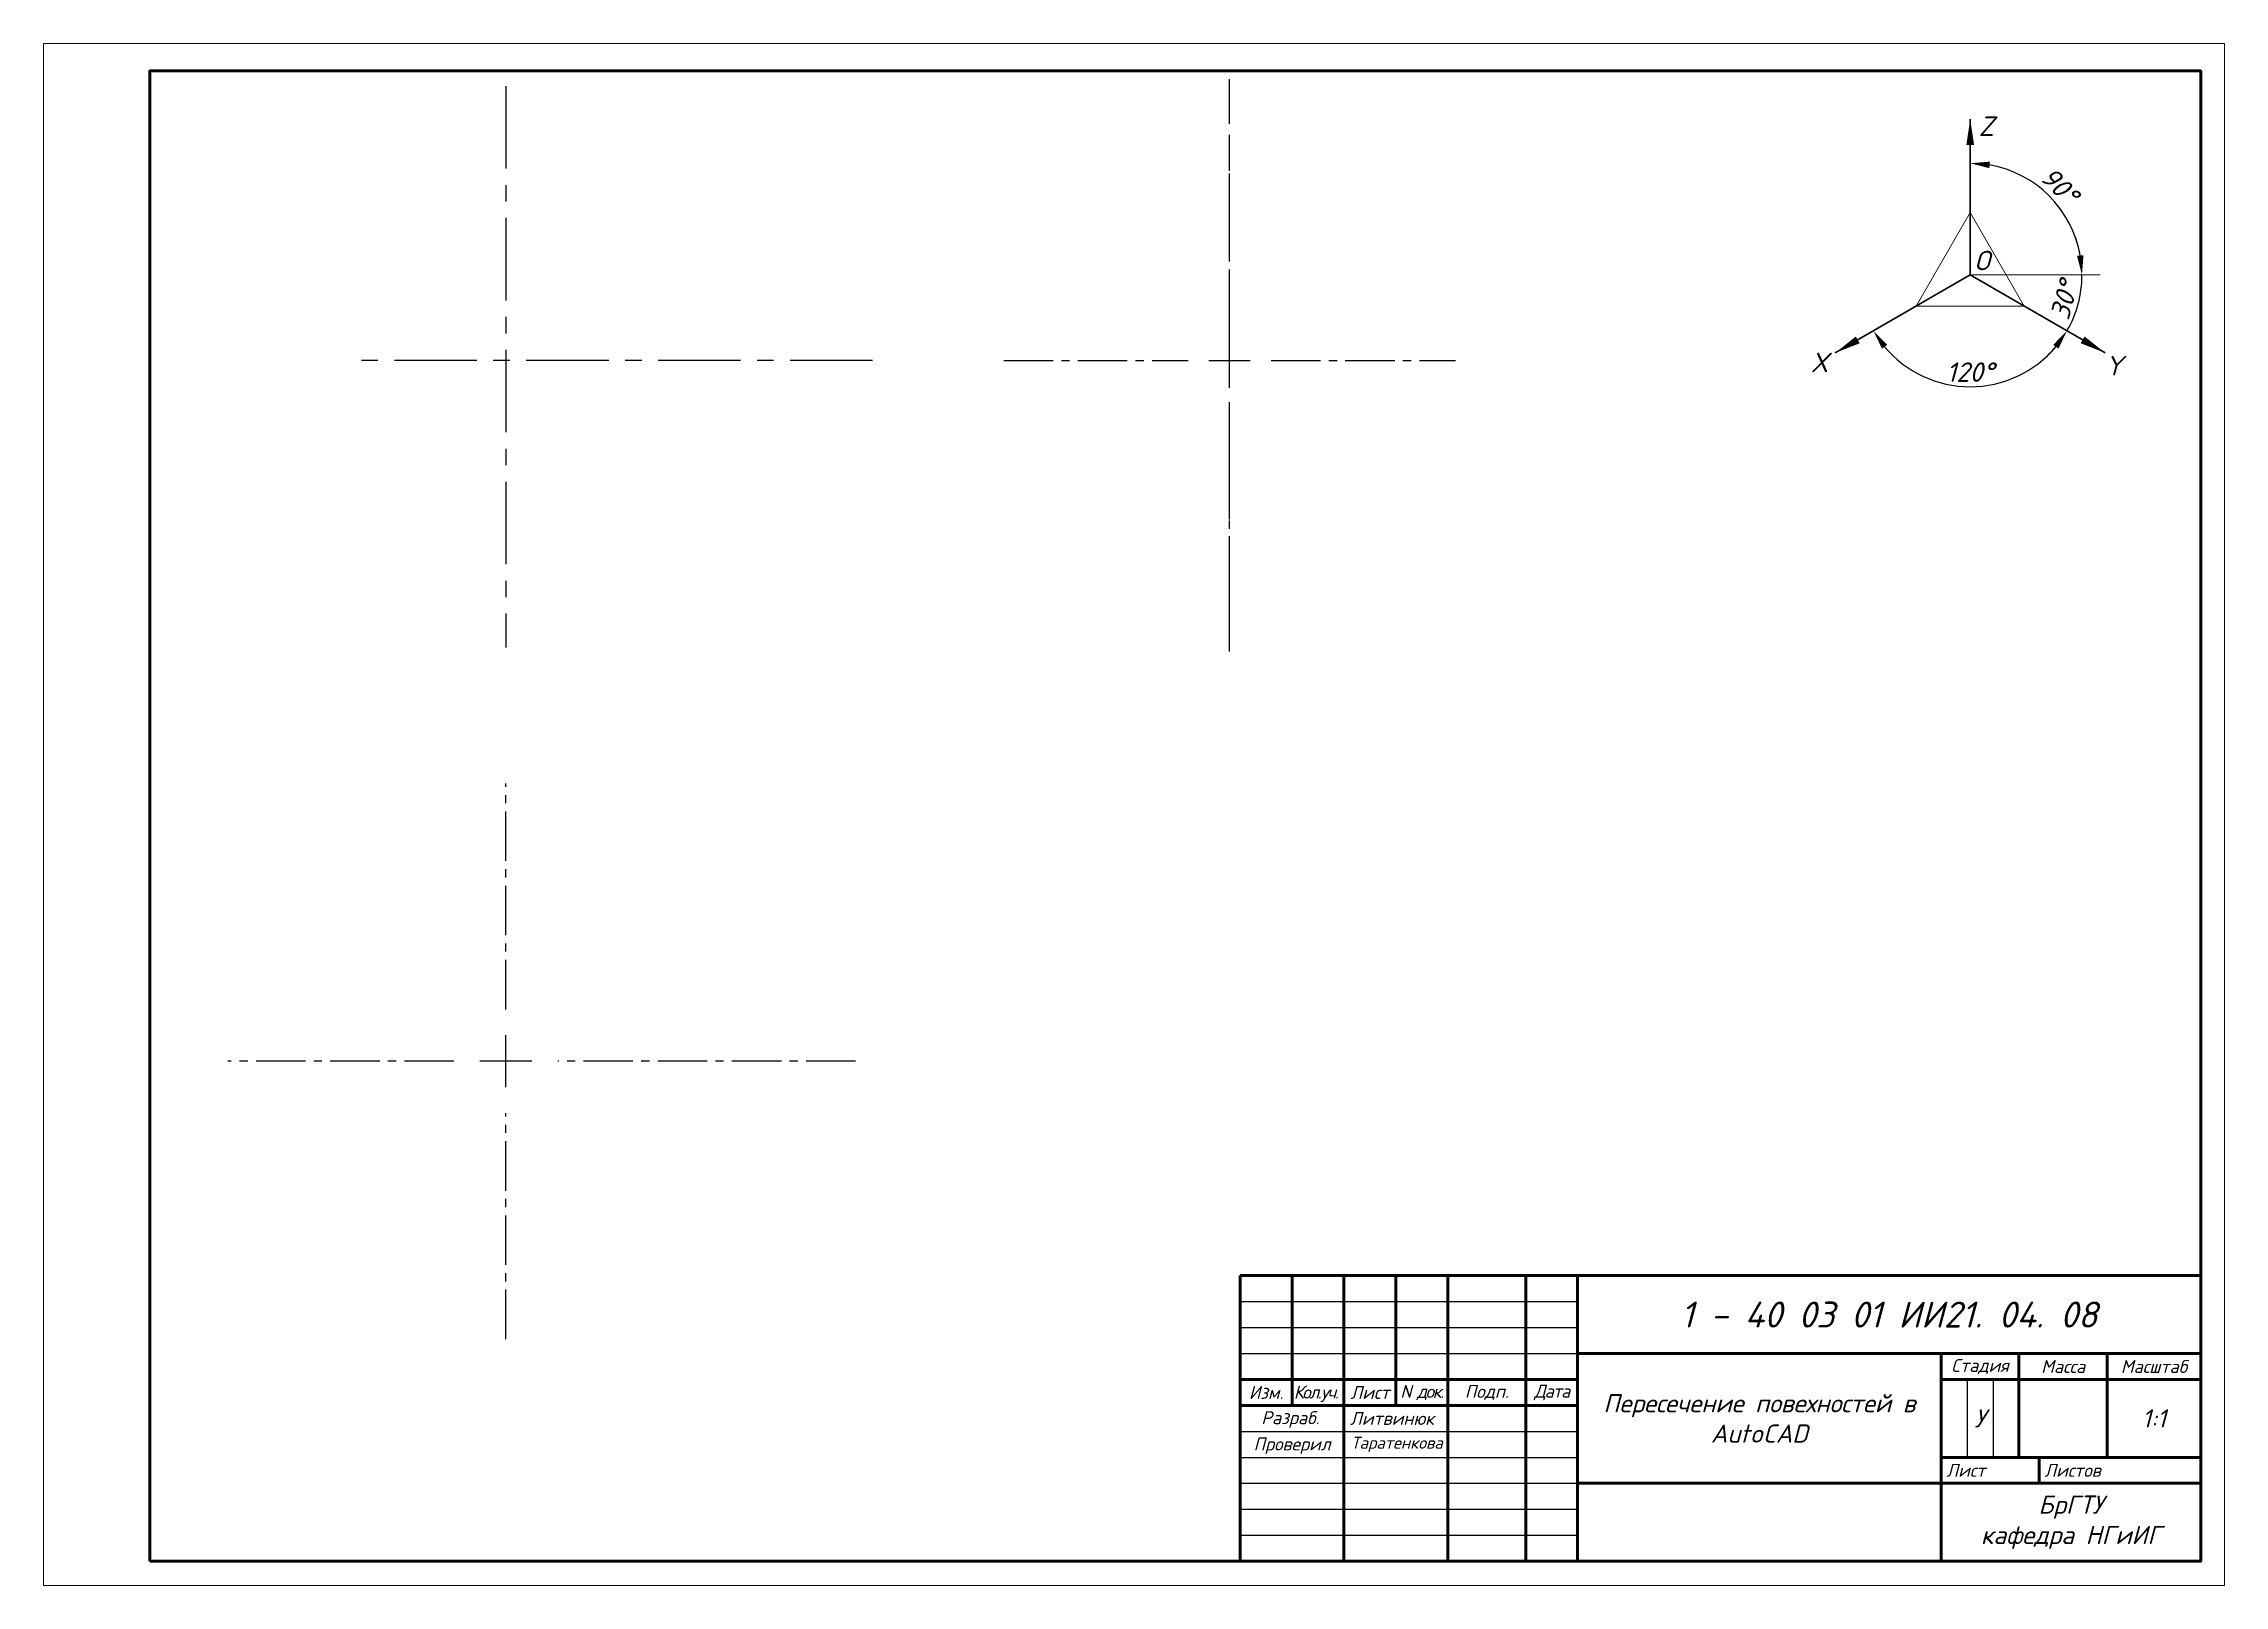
# Paper-space layout 'Лист1' of a CAD drawing. Header units: millimetres. Extents: x -2 to 418, y -2 to 295.
# The model-space entities are those that its viewports show. They can reach past a viewport. Long polylines and large blocks are cut down to what shows.
import ezdxf

# ---------------------------------------------------------------- set-up
doc = ezdxf.new("R2010")
doc.units = ezdxf.units.MM
doc.header["$LTSCALE"] = 0.5
doc.linetypes.add('CENTER2', pattern=[28.575, 19.05, -3.175, 3.175, -3.175])
doc.linetypes.add('осевая', pattern=[50.8, 31.75, -6.35, 6.35, -6.35])
doc.styles.add('GOST-2.304_Type-B', font='isocpeui.ttf')
doc.dimstyles.new('ISO-25', dxfattribs={"dimscale": 1.5, "dimtxt": 2.5, "dimasz": 2.5, "dimexe": 1.25, "dimexo": 0.625, "dimtad": 1, "dimtxsty": 'GOST-2.304_Type-B', "dimcen": 2.5, "dimadec": 0, "dimazin": 0, "dimtfac": 1, "dimtmove": 0, "dimatfit": 3, "dimfxl": 1, "dimarcsym": 0})

# ---------------------------------------------------------------- blocks, each defined once
blk = doc.blocks.new('*U15')
at = {"color": 0, "linetype": 'CENTER2', "transparency": 16777216}
for p, q in [((0, 10), (0, 53.5)), ((-67.36, 0), (-10, 0)), ((10, 0), (53.5, 0)), ((0, -53.5), (0, -10))]:
    blk.add_line(p, q, dxfattribs=at)
at = {"color": 0, "linetype": 'Continuous', "transparency": 16777216}
for p, q in [((0, -5), (0, 5)), ((-5, 0), (5, 0))]:
    blk.add_line(p, q, dxfattribs=at)
blk = doc.blocks.new('*U22')
at = {"color": 0, "linetype": 'CENTER2', "transparency": 16777216}
for p, q in [((0, 8), (0, 43.5)), ((-43.5, 0), (-8, 0)), ((8, 0), (43.5, 0)), ((0, -43.5), (0, -8))]:
    blk.add_line(p, q, dxfattribs=at)
at = {"color": 0, "linetype": 'Continuous', "transparency": 16777216}
for p, q in [((-4, 0), (4, 0)), ((0, -4), (0, 4))]:
    blk.add_line(p, q, dxfattribs=at)
blk = doc.blocks.new('*D27')
at = {"color": 0, "lineweight": -2, "transparency": 16777216}
for start, end in [(9.9966, 19.9933), (330, 360), (310.0067, 320.0034)]:
    blk.add_arc((369.48, 250.8), 21.52, start, end, dxfattribs=at)
at = {"color": 0, "transparency": 16777216}
for points in [[(391.29, 254.59), (390.05, 254.48), (391, 250.8)], [(385.45, 237.33), (386.48, 236.61), (388.11, 240.04)]]:
    blk.add_solid(points, dxfattribs=at)
at = {"layer": 'Defpoints', "color": 0, "transparency": 16777216}
for p in [(369.48, 250.8), (369.48, 250.8), (394.48, 250.8), (389.7, 243.44), (395.46, 235.8)]:
    blk.add_point(p, dxfattribs=at)
at = {"color": 0, "lineweight": 20, "transparency": 16777216, "insert": (387.55, 245.96), "char_height": 3.75, "attachment_point": 5, "rotation": 75, "style": 'GOST-2.304_Type-B'}
blk.add_mtext('30°', dxfattribs=at)
blk = doc.blocks.new('*D28')
at = {"color": 0, "lineweight": -2, "transparency": 16777216}
blk.add_arc((369.48, 250.8), 21.52, 219.9966, 320.0034, dxfattribs=at)
at = {"color": 0, "transparency": 16777216}
for points in [[(352.48, 236.61), (353.5, 237.33), (350.84, 240.04)], [(385.45, 237.33), (386.48, 236.61), (388.11, 240.04)]]:
    blk.add_solid(points, dxfattribs=at)
at = {"layer": 'Defpoints', "color": 0, "transparency": 16777216}
for p in [(369.48, 250.8), (369.48, 250.8), (343.5, 235.8), (395.46, 235.8), (362.12, 230.58)]:
    blk.add_point(p, dxfattribs=at)
at = {"color": 0, "lineweight": 20, "transparency": 16777216, "insert": (369.48, 232.09), "char_height": 3.75, "attachment_point": 5, "style": 'GOST-2.304_Type-B'}
blk.add_mtext('120°', dxfattribs=at)
blk = doc.blocks.new('*D29')
at = {"color": 0, "lineweight": -2, "transparency": 16777216}
blk.add_arc((369.48, 250.8), 21.52, 9.9966, 80.0034, dxfattribs=at)
at = {"color": 0, "transparency": 16777216}
for points in [[(373.16, 271.37), (373.27, 272.62), (369.48, 272.32)], [(391.29, 254.59), (390.05, 254.48), (391, 250.8)]]:
    blk.add_solid(points, dxfattribs=at)
at = {"layer": 'Defpoints', "color": 0, "transparency": 16777216}
for p in [(369.48, 280.8), (388.11, 261.56), (369.48, 250.8), (369.48, 250.8), (394.48, 250.8)]:
    blk.add_point(p, dxfattribs=at)
at = {"color": 0, "lineweight": 20, "transparency": 16777216, "insert": (386.68, 268.01), "char_height": 3.75, "attachment_point": 5, "rotation": 315, "style": 'GOST-2.304_Type-B'}
blk.add_mtext('90°', dxfattribs=at)

msp = doc.modelspace()

# ---------------------------------------------------------------- linework, layer by layer
at = {"lineweight": 60}
for p in [(-42208.47, 32116.08), (-42393.47, 32061.08)]:
    msp.add_line(p, (-42208.47, 32061.08), dxfattribs=at)
at = {"linetype": 'Continuous', "lineweight": 60}
for p, q in [((-42393.47, 32061.08), (-42208.47, 32061.08)), ((-42393.47, 32061.08), (-42393.47, 32006.08)), ((-42383.47, 32061.08), (-42383.47, 32036.08)), ((-42373.47, 32061.08), (-42373.47, 32006.08)), ((-42363.47, 32061.08), (-42363.47, 32036.08)), ((-42353.47, 32061.08), (-42353.47, 32006.08)), ((-42338.47, 32061.08), (-42338.47, 32006.08)), ((-42328.47, 32061.08), (-42328.47, 32006.08)), ((-42208.47, 32061.08), (-42208.47, 32006.08)), ((-42328.47, 32046.08), (-42208.47, 32046.08)), ((-42258.47, 32046.08), (-42258.47, 32006.08)), ((-42243.47, 32046.08), (-42243.47, 32026.08)), ((-42226.47, 32046.08), (-42226.47, 32026.08)), ((-42393.47, 32041.08), (-42328.47, 32041.08)), ((-42258.47, 32041.08), (-42208.47, 32041.08)), ((-42393.47, 32036.08), (-42328.47, 32036.08)), ((-42258.47, 32026.08), (-42208.47, 32026.08)), ((-42239.6, 32026.08), (-42239.6, 32021.08)), ((-42328.47, 32021.08), (-42208.47, 32021.08)), ((-42393.47, 32006.08), (-42208.47, 32006.08))]:
    msp.add_line(p, q, dxfattribs=at)
at = {"linetype": 'Continuous'}
for p, q in [((-42393.47, 32056.08), (-42328.47, 32056.08)), ((-42393.47, 32051.08), (-42328.47, 32051.08)), ((-42393.47, 32046.08), (-42328.47, 32046.08)), ((-42253.47, 32041.08), (-42253.47, 32026.08)), ((-42248.47, 32041.08), (-42248.47, 32026.08)), ((-42393.47, 32031.08), (-42328.47, 32031.08)), ((-42393.47, 32026.08), (-42328.47, 32026.08)), ((-42393.47, 32021.08), (-42328.47, 32021.08)), ((-42393.47, 32016.08), (-42328.47, 32016.08)), ((-42393.47, 32011.08), (-42328.47, 32011.08))]:
    msp.add_line(p, q, dxfattribs=at)
at = {"lineweight": 60}
msp.add_lwpolyline([(-42603.47, 32006.08), (-42603.47, 32293.08), (-42208.47, 32293.08), (-42208.47, 32006.08), (-42603.47, 32006.08)], dxfattribs=at)

# ---------------------------------------------------------------- texts
at = {"color": 1, "linetype": 'Continuous', "attachment_point": 5, "style": 'GOST-2.304_Type-B'}
for s, insert, char_height, width in [('{\\C256;1 - 40 03 01 ИИ21. 04. 08}', (-42268.47, 32053.58), 5, 117), ('{\\C256;Пересечение повехностей в AutoCAD}', (-42293.47, 32033.58), 3.5, 67), ('{\\C256;Литвинюк}', (-42364.22, 32033.58), 2.5, 18), ('{\\C256;Таратенкова}', (-42363.28, 32028.58), 2.3, 18)]:
    msp.add_mtext(s, dxfattribs=dict(at, insert=insert, char_height=char_height, width=width))
at = {"linetype": 'Continuous', "style": 'GOST-2.304_Type-B'}
for s, insert, char_height, width, attachment_point in [('Стадия', (-42250.97, 32043.58), 2.5, 13, 5), ('Масса', (-42234.97, 32043.58), 2.5, 15, 5), ('Масштаб', (-42217.47, 32043.58), 2.5, 16, 5), ('Изм.', (-42388.47, 32038.58), 2.5, 8, 5), ('{\\T0.8;Кол.уч.}', (-42378.87, 32038.31), 2.5, 9, 5), ('Лист', (-42368.47, 32038.58), 2.5, 8, 5), ('{\\T0.8;N док.}', (-42358.47, 32038.58), 2.5, 9, 5), ('Подп.', (-42345.97, 32038.58), 2.5, 13, 5), ('{\\T0.9;Дата}', (-42333.47, 32038.58), 2.5, 8, 5), ('Разраб.', (-42383.8, 32033.38), 2.5, 18, 5), ('У', (-42250.97, 32033.58), 3.5, 3, 5), ('1:1', (-42217.47, 32033.58), 3.5, 16, 5), ('Проверил', (-42383.47, 32028.31), 2.5, 18, 5), ('Лист', (-42257.47, 32023.58), 2.5, 16.8636, 4), ('Листов', (-42238.6, 32023.58), 2.5, 29.1364, 4), ('БрГТУ \\Pкафедра НГиИГ', (-42233.47, 32013.58), 3.5, 48, 5)]:
    msp.add_mtext(s, dxfattribs=dict(at, insert=insert, char_height=char_height, width=width, attachment_point=attachment_point))

psp = doc.layouts.new('Лист1')

# ---------------------------------------------------------------- linework, layer by layer
at = {"linetype": 'осевая'}
for p, q in [((87.441, 287.173), (87.441, 179.043)), ((226.832, 178.284), (226.832, 288.52)), ((158.063, 234.301), (56.486, 234.301))]:
    psp.add_line(p, q, dxfattribs=at)
at = {"lineweight": 30}
for p, q in [((369.478, 280.802), (369.478, 250.802)), ((369.478, 250.802), (343.497, 235.802)), ((369.478, 250.802), (395.458, 235.802))]:
    psp.add_line(p, q, dxfattribs=at)
at = {"lineweight": 9}
for p, q in [((369.478, 262.802), (359.085, 244.802)), ((379.87, 244.802), (369.478, 262.802)), ((359.085, 244.802), (379.87, 244.802))]:
    psp.add_line(p, q, dxfattribs=at)
at = {"lineweight": 20}
psp.add_line((369.478, 250.802), (394.478, 250.802), dxfattribs=at)
for points in [[(369.478, 280.802, 0, 1.5, 0), (369.478, 275.802, 1.5, 1.5, 0)], [(343.497, 235.802, 0, 1.5, 0), (347.827, 238.302, 1.5, 1.5, 0)], [(395.458, 235.802, 0, 1.5, 0), (391.128, 238.302, 1.5, 1.5, 0)]]:
    psp.add_lwpolyline(points, format="xyseb", dxfattribs=at)

# ---------------------------------------------------------------- block references
at = {"linetype": 'CENTER2'}
psp.add_blockref('*U22', (226.831, 234.301), dxfattribs=at)
at = {"linetype": 'CENTER2', "extrusion": (0, 0, -1)}
psp.add_blockref('*U15', (-87.441, 99.367), dxfattribs=at)

# ---------------------------------------------------------------- texts
at = {"lineweight": 20, "char_height": 3.75, "attachment_point": 5, "style": 'GOST-2.304_Type-B'}
for s, insert in [('Z', (372.586, 279.449)), ('О', (371.757, 253.588)), ('X', (340.446, 233.95)), ('Y', (397.153, 233.331))]:
    psp.add_mtext(s, dxfattribs=dict(at, insert=insert))

# ---------------------------------------------------------------- dimensions: what is measured, and where the dimension line sits
at = {"lineweight": 20}
for base, line1, line2, picture, middle in [((388.115, 261.562), ((369.478, 280.802), (369.478, 250.802)), ((369.478, 250.802), (394.478, 250.802)), '*D29', (386.683, 268.008)), ((389.7, 243.441), ((369.478, 250.802), (395.458, 235.802)), ((369.478, 250.802), (394.478, 250.802)), '*D27', (387.548, 245.96)), ((362.117, 230.579), ((369.478, 250.802), (395.458, 235.802)), ((369.478, 250.802), (343.497, 235.802)), '*D28', (369.478, 232.094))]:
    dim = psp.add_angular_dim_2l(base=base, line1=line1, line2=line2, dimstyle='ISO-25', dxfattribs=at)
    dim.commit()
    dim.dimension.update_dxf_attribs({"geometry": picture, "text_midpoint": middle})

# ---------------------------------------------------------------- viewports
at = {"layer": '0', "view_target_point": (-42255.074, 32046.831)}
psp.add_viewport(center=(208.431, 146.892), size=(419.999, 296.93107), view_center_point=(-158.839, 103.056), view_height=296.93108, dxfattribs=at)

doc.saveas('drawing.dxf')
